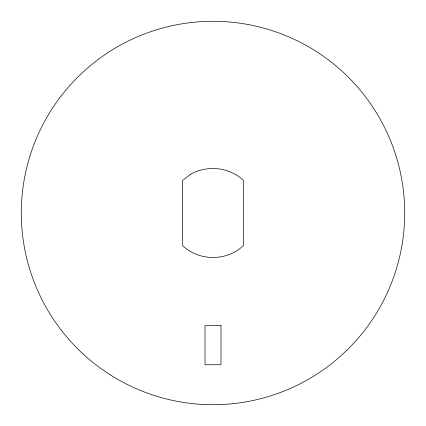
<?xml version="1.0" encoding="UTF-8"?>
<svg xmlns="http://www.w3.org/2000/svg" width="426" height="426" viewBox="0 0 426 426"><rect width="100%" height="100%" fill="white"/><g stroke="black" fill="none" stroke-linecap="round" stroke-linejoin="round"><path stroke-width="0.64" d="M190.635 174.261L182.647 180.39L182.647 245.61C198.937 261.404 227.063 261.404 243.352 245.61L243.352 180.39C229.46 167.088 207.265 164.857 190.635 174.261M220.987 325.624L205.012 325.624L205.012 364.768L220.987 364.768L220.987 325.624M110.355 374.917A191.711 191.711 0 0 0 404.546 220.934A191.711 191.711 0 0 0 124.099 43.148A191.711 191.711 0 0 0 110.355 374.917"/></g></svg>
